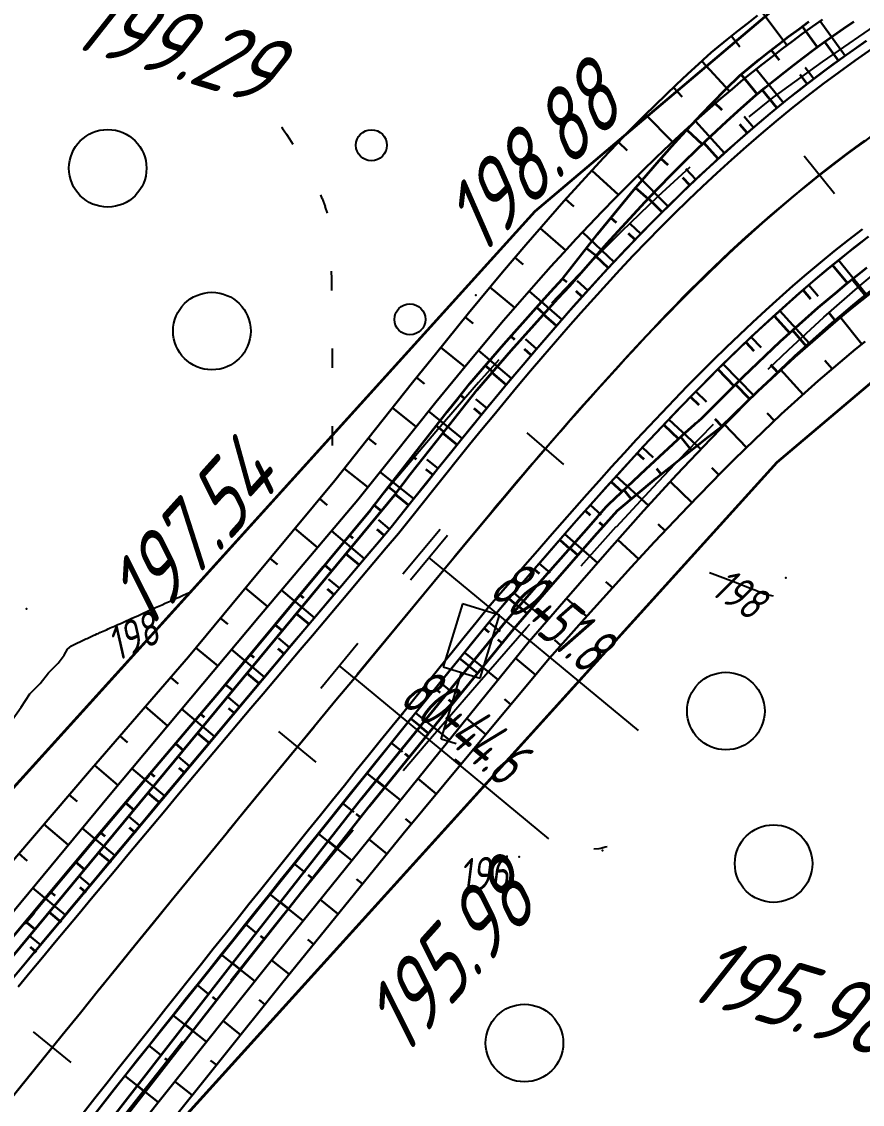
# Model space of a CAD drawing. Header units: millimetres. Extents: x -698 to 8131, y -704 to 4503.
# Drawn here: x 5889.9 to 5933.2, y 3467.4 to 3523.2 of the extents above; entities that cross this region are included whole.
import ezdxf

# ---------------------------------------------------------------- set-up
doc = ezdxf.new("R2010")
doc.units = ezdxf.units.MM
doc.linetypes.add('CONTI', pattern=[0])
doc.linetypes.add('DASHED', pattern=[0.75, 0.5, -0.25])
for name, color, linetype, lineweight in [('10', 1, 'Continuous', 35), ('КОПИЯ_ОСЬ_13_ОТКОСЫ', 7, 'Continuous', 30), ('КОПИЯ_ОСЬ_ГРАНИЦЫ_ПОЛОС', 7, 'Continuous', 30), ('ОСЬ_ВЕРХ_ПОКРЫТИЯ_ГРАНИЦЫ_ПОЛОС', 7, 'Continuous', 30), ('ОСЬ_ВЕРХ_ПОКРЫТИЯ_ОСЬ', 1, 'Continuous', 30), ('Ось_примыкания', 1, 'Continuous', 35)]:
    doc.layers.add(name, color=color, linetype=linetype, lineweight=lineweight)
for name, color, linetype in [('GOR_BDEFAULT', 212, 'CONTI'), ('PI_OTDEFAULT', 172, 'CONTI'), ('PI_TTDEFAULT', 5, 'CONTI'), ('SIT_LDEFAULT', 7, 'CONTI'), ('USLZNDEFAULT', 7, 'CONTI'), ('ZAPSKDEFAULT', 7, 'CONTI'), ('ОСЬ_ВЕРХ_ПОКРЫТИЯ_ОТКОСЫ', 7, 'Continuous'), ('ОСЬ_ВЕРХ_ПОКРЫТИЯ_ПИКЕТЫ', 1, 'Continuous'), ('ОСЬ_ВЕРХ_ПОКРЫТИЯ_РАЗБИВКА_КРИВ', 1, 'Continuous'), ('разметка', 7, 'Continuous')]:
    doc.layers.add(name, color=color, linetype=linetype)
doc.styles.add('eskd', font='isocpeui.ttf', dxfattribs={"width": 1.2})
doc.styles.add('SHRFT', font='isocpeui.ttf', dxfattribs={"width": 3.5})
doc.styles.get("Standard").update_dxf_attribs({"font": 'isocpeui.ttf'})

# ---------------------------------------------------------------- blocks, each defined once
blk = doc.blocks.new('BL_2002')
at = {"color": 0}
blk.add_circle((0, 0), 0.8, dxfattribs=at)
blk = doc.blocks.new('BL_12')
at = {"color": 0}
for p, q in [((1, 7), (-1, 7)), ((-1, 7), (-1, 3.6)), ((1, 3.6), (1, 7)), ((-1, 3.6), (0, 3.6)), ((0, 0), (0, 3.6)), ((0, 3.6), (1, 3.6)), ((0.8, 0), (0, 0))]:
    blk.add_line(p, q, dxfattribs=at)
blk = doc.blocks.new('BL_2004')
at = {"color": 0}
blk.add_circle((0, 0), 2, dxfattribs=at)

msp = doc.modelspace()

# ---------------------------------------------------------------- linework, layer by layer
at = {"layer": '10'}
for p, q in [((5944.183, 3536.974), (5916.353, 3513.414)), ((5928.863, 3500.484), (5953.493, 3521.324)), ((5916.353, 3513.414), (5882.403, 3475.894)), ((5896.313, 3464.524), (5928.863, 3500.484))]:
    msp.add_line(p, q, dxfattribs=at)
for points in [[(6238.293, 3301.534), (6214.783, 3329.634), (6217.613, 3334.674), (6201.893, 3353.614), (6122.393, 3443.184), (6075.943, 3479.714), (6071.443, 3471.734), (6046.843, 3491.884), (6036.623, 3498.524), (6027.313, 3504.584), (5993.813, 3539.054), (5979.813, 3548.044), (5955.803, 3550.194), (5957.43, 3542.112), (5944.183, 3536.974), (5916.353, 3513.414), (5882.403, 3475.894), (5847.463, 3428.424), (5792.553, 3358.754), (5758.633, 3317.974), (5746.863, 3308.254), (5727.483, 3300.384), (5710.163, 3297.724), (5663.993, 3297.174)], [(5668.943, 3282.924), (5691.213, 3283.214), (5715.383, 3283.534), (5731.483, 3282.514), (5756.173, 3292.654), (5771.353, 3305.204), (5806.503, 3347.444), (5861.743, 3417.534), (5896.313, 3464.524), (5928.863, 3500.484), (5953.493, 3521.324), (5961.075, 3524.004), (5961.973, 3519.544), (5973.723, 3518.514), (5991.113, 3509.764), (6033.343, 3476.014), (6101.723, 3421.424), (6179.233, 3334.084), (6258.813, 3239.134), (6289.813, 3206.734), (6289.813, 3206.734), (6295.553, 3197.384), (6325.453, 3130.564)]]:
    msp.add_lwpolyline(points, dxfattribs=at)
at = {"layer": 'GOR_BDEFAULT', "color": 212, "flags": 128}
for points, elevation in [([(5928.669, 3493.57), (5928.179, 3493.67), (5928.099, 3493.71), (5927.979, 3493.76), (5927.799, 3493.84), (5927.469, 3493.97), (5926.749, 3494.26), (5925.359, 3494.77)], 198), ([(5888.279, 3491.31), (5887.879, 3490.81), (5887.329, 3490.13), (5887.289, 3490.07), (5887.249, 3490.02), (5887.199, 3489.97), (5887.159, 3489.92), (5887.119, 3489.86), (5887.069, 3489.81), (5887.029, 3489.75), (5886.979, 3489.7), (5886.939, 3489.64), (5886.889, 3489.58), (5886.839, 3489.52), (5886.789, 3489.46), (5886.749, 3489.4), (5886.699, 3489.34), (5886.649, 3489.28), (5886.599, 3489.22), (5886.549, 3489.16), (5886.499, 3489.09), (5886.449, 3489.03), (5886.389, 3488.96), (5886.339, 3488.9), (5886.289, 3488.83), (5886.239, 3488.77), (5886.179, 3488.7), (5886.129, 3488.63), (5886.079, 3488.56), (5886.019, 3488.5), (5885.969, 3488.43), (5885.909, 3488.36), (5885.849, 3488.29), (5885.799, 3488.22), (5885.739, 3488.15), (5885.689, 3488.08), (5885.629, 3488.01), (5885.569, 3487.93), (5885.509, 3487.86), (5885.459, 3487.79), (5885.399, 3487.72), (5885.339, 3487.64), (5885.279, 3487.57), (5885.219, 3487.5), (5885.159, 3487.42), (5885.099, 3487.35), (5885.049, 3487.27), (5884.989, 3487.2), (5884.929, 3487.12), (5884.869, 3487.05), (5884.809, 3486.97), (5884.749, 3486.9), (5884.689, 3486.82), (5884.629, 3486.74), (5884.569, 3486.67), (5884.499, 3486.59), (5884.439, 3486.51), (5884.379, 3486.44), (5884.319, 3486.36), (5884.259, 3486.28), (5884.199, 3486.21), (5884.139, 3486.13), (5884.079, 3486.05), (5884.019, 3485.97), (5883.949, 3485.89), (5883.889, 3485.82), (5883.829, 3485.74), (5883.769, 3485.66), (5883.709, 3485.58), (5883.649, 3485.51), (5883.589, 3485.43), (5883.519, 3485.35), (5883.459, 3485.27), (5883.399, 3485.19), (5883.339, 3485.12), (5883.279, 3485.04), (5883.219, 3484.96), (5883.159, 3484.88), (5883.099, 3484.81), (5883.039, 3484.73), (5882.969, 3484.65), (5882.909, 3484.58), (5882.849, 3484.5), (5882.789, 3484.42), (5882.729, 3484.34), (5882.669, 3484.27), (5882.609, 3484.19), (5882.559, 3484.12), (5882.499, 3484.04), (5882.439, 3483.96), (5882.379, 3483.89), (5882.319, 3483.81), (5882.259, 3483.74), (5882.199, 3483.66), (5882.149, 3483.59), (5882.089, 3483.51), (5882.029, 3483.44), (5881.969, 3483.37), (5881.919, 3483.29), (5881.859, 3483.22), (5881.799, 3483.15), (5881.749, 3483.07), (5881.689, 3483), (5881.639, 3482.93), (5881.579, 3482.86), (5881.529, 3482.79), (5881.469, 3482.72), (5881.419, 3482.65), (5881.369, 3482.58), (5881.309, 3482.51), (5881.259, 3482.44), (5881.209, 3482.37), (5881.159, 3482.3), (5881.099, 3482.23), (5881.049, 3482.17), (5880.999, 3482.1), (5880.949, 3482.03), (5880.899, 3481.97), (5880.849, 3481.9), (5880.799, 3481.84), (5880.759, 3481.77), (5880.709, 3481.71), (5880.659, 3481.65), (5880.609, 3481.58), (5880.569, 3481.52), (5880.519, 3481.46), (5880.479, 3481.4), (5880.429, 3481.34), (5880.389, 3481.28), (5880.339, 3481.22), (5880.299, 3481.16), (5880.259, 3481.1), (5880.219, 3481.04), (5880.169, 3480.99), (5880.129, 3480.93), (5880.089, 3480.87), (5880.049, 3480.82), (5880.009, 3480.76), (5879.499, 3480.03), (5879.149, 3479.49), (5879.009, 3479.14), (5879.079, 3478.96), (5879.099, 3478.91), (5879.139, 3478.86), (5879.339, 3478.76), (5879.589, 3478.62), (5879.639, 3478.6), (5879.689, 3478.58), (5879.749, 3478.55), (5879.809, 3478.53), (5879.879, 3478.5), (5879.939, 3478.48), (5880.009, 3478.45), (5880.079, 3478.43), (5880.149, 3478.4), (5880.219, 3478.38), (5880.289, 3478.35), (5880.349, 3478.33), (5880.409, 3478.31), (5880.469, 3478.29), (5880.529, 3478.27), (5880.949, 3478.21), (5881.289, 3478.3), (5881.659, 3478.46), (5881.819, 3478.6), (5881.959, 3478.89), (5882.109, 3479.16), (5882.299, 3479.55), (5882.489, 3479.93), (5882.769, 3480.4), (5882.949, 3480.73), (5883.119, 3481.05), (5883.509, 3481.65), (5884.039, 3481.51), (5884.119, 3481.43), (5884.219, 3481.34), (5884.309, 3481.24), (5884.419, 3481.14), (5884.529, 3481.03), (5884.639, 3480.91), (5884.749, 3480.8), (5884.869, 3480.68), (5884.979, 3480.56), (5885.099, 3480.45), (5885.209, 3480.34), (5885.309, 3480.24), (5885.409, 3480.14), (5885.499, 3480.05), (5885.589, 3479.97), (5886.039, 3480.26), (5886.039, 3480.38), (5886.039, 3480.52), (5886.039, 3480.66), (5886.049, 3480.81), (5886.049, 3480.97), (5886.049, 3481.14), (5886.049, 3481.31), (5886.049, 3481.48), (5886.059, 3481.65), (5886.059, 3481.82), (5886.069, 3481.99), (5886.079, 3482.15), (5886.089, 3482.31), (5886.099, 3482.46), (5886.119, 3482.6), (5886.139, 3482.73), (5886.159, 3482.86), (5886.179, 3482.97), (5886.199, 3483.07), (5886.229, 3483.17), (5886.259, 3483.26), (5886.289, 3483.34), (5886.319, 3483.41), (5886.349, 3483.48), (5886.379, 3483.54), (5886.419, 3483.6), (5886.449, 3483.66), (5886.489, 3483.71), (5886.529, 3483.76), (5886.559, 3483.81), (5887.139, 3484.44), (5887.169, 3484.48), (5887.209, 3484.53), (5887.249, 3484.58), (5887.289, 3484.63), (5887.319, 3484.68), (5887.359, 3484.73), (5887.399, 3484.78), (5887.429, 3484.83), (5887.469, 3484.88), (5887.509, 3484.94), (5887.539, 3484.99), (5887.579, 3485.04), (5887.619, 3485.08), (5887.659, 3485.13), (5887.689, 3485.18), (5888.269, 3485.8), (5888.809, 3486.53), (5889.369, 3487.13), (5889.859, 3487.85), (5890.319, 3488.53), (5890.839, 3489.06), (5891.279, 3489.62), (5891.779, 3490.11), (5892.079, 3490.53), (5892.249, 3490.83), (5892.459, 3491.01), (5893.199, 3491.36), (5893.269, 3491.39), (5893.339, 3491.42), (5893.399, 3491.45), (5893.469, 3491.48), (5893.549, 3491.52), (5893.619, 3491.55), (5893.689, 3491.58), (5893.769, 3491.62), (5893.849, 3491.65), (5893.929, 3491.69), (5894.009, 3491.73), (5894.099, 3491.76), (5894.179, 3491.8), (5894.269, 3491.84), (5894.359, 3491.88), (5894.449, 3491.93), (5894.549, 3491.97), (5894.649, 3492.01), (5894.749, 3492.06), (5894.849, 3492.1), (5894.959, 3492.15), (5895.069, 3492.2), (5895.179, 3492.25), (5895.289, 3492.3), (5895.409, 3492.35), (5895.539, 3492.41), (5895.659, 3492.47), (5895.789, 3492.52), (5895.919, 3492.58), (5896.059, 3492.64), (5896.199, 3492.71), (5896.349, 3492.77), (5896.489, 3492.84), (5896.649, 3492.91), (5896.799, 3492.98), (5896.959, 3493.05), (5897.129, 3493.12), (5897.299, 3493.2), (5897.469, 3493.28), (5897.639, 3493.35), (5897.819, 3493.44), (5898.009, 3493.52), (5898.189, 3493.6), (5898.379, 3493.69), (5898.579, 3493.77)], 198), ([(5919.409, 3480.53), (5919.669, 3480.56), (5919.759, 3480.57), (5919.809, 3480.58), (5919.839, 3480.59), (5919.859, 3480.6)], 196), ([(5919.879, 3480.61), (5919.979, 3480.64), (5920.089, 3480.65)], 196)]:
    msp.add_lwpolyline(points, dxfattribs=dict(at, elevation=elevation))
at = {"layer": 'PI_TTDEFAULT', "color": 5}
for p in [(5903.319, 3517.73, 199.29), (5913.319, 3509.09, 198.882), (5929.309, 3494.52, 198.136), (5890.139, 3492.91, 198.29), (5915.549, 3480.12, 195.98), (5919.849, 3480.45, 195.982)]:
    msp.add_point(p, dxfattribs=at)
at = {"layer": 'SIT_LDEFAULT', "color": 7}
for p, q in [((5934.429, 3523.36), (5931.169, 3521.14)), ((5931.169, 3521.14), (5928.629, 3519.29)), ((5928.629, 3519.29), (5927.389, 3518.29)), ((5903.319, 3517.73), (5903.349, 3517.69)), ((5903.349, 3517.69), (5903.429, 3517.58)), ((5903.429, 3517.58), (5903.549, 3517.4)), ((5903.549, 3517.4), (5903.699, 3517.16)), ((5903.699, 3517.16), (5903.869, 3516.89)), ((5924.349, 3515.69), (5922.709, 3514.19)), ((5905.299, 3514.27), (5905.379, 3514.08)), ((5905.389, 3514.08), (5905.539, 3513.67)), ((5922.709, 3514.19), (5920.819, 3512.37)), ((5905.529, 3513.67), (5905.639, 3513.32)), ((5920.819, 3512.37), (5918.979, 3510.52)), ((5933.129, 3509.6), (5935.039, 3511.18)), ((5905.859, 3510.34), (5905.869, 3509.94)), ((5918.979, 3510.52), (5917.209, 3508.69)), ((5905.869, 3509.94), (5905.879, 3509.34)), ((5931.269, 3507.96), (5933.129, 3509.6)), ((5929.449, 3506.27), (5931.269, 3507.96)), ((5905.909, 3506.34), (5905.909, 3505.34)), ((5928.399, 3505.27), (5929.439, 3506.28)), ((5914.509, 3505.76), (5913.449, 3504.59)), ((5913.449, 3504.59), (5911.249, 3502.05)), ((5905.899, 3502.34), (5905.899, 3502.17)), ((5924.169, 3500.99), (5925.579, 3502.44)), ((5905.899, 3502.17), (5905.899, 3501.36)), ((5911.249, 3502.05), (5908.859, 3499.22)), ((5905.899, 3501.36), (5905.899, 3501.34)), ((5922.459, 3499.19), (5924.169, 3500.99)), ((5908.859, 3499.22), (5907.979, 3498.17)), ((5920.569, 3497.15), (5922.459, 3499.19)), ((5918.749, 3495.14), (5920.559, 3497.16)), ((5905.419, 3495.09), (5903.789, 3493.13)), ((5903.789, 3493.13), (5901.259, 3490.07)), ((5913.359, 3489), (5915.929, 3491.94)), ((5915.929, 3491.94), (5916.099, 3492.13)), ((5901.259, 3490.07), (5899.039, 3487.39)), ((5910.749, 3485.97), (5913.359, 3489)), ((5909.569, 3484.57), (5910.749, 3485.97)), ((5896.329, 3484.14), (5893.529, 3480.81)), ((5896.489, 3484.32), (5896.339, 3484.14)), ((5905.779, 3480.07), (5906.989, 3481.52)), ((5893.529, 3480.81), (5890.539, 3477.23)), ((5903.339, 3477.09), (5905.779, 3480.07)), ((5890.549, 3477.22), (5890.069, 3476.65)), ((5900.689, 3473.78), (5903.339, 3477.09)), ((5900.669, 3473.76), (5900.689, 3473.78)), ((5897.889, 3470.24), (5898.189, 3470.62)), ((5894.989, 3466.56), (5897.889, 3470.24))]:
    msp.add_line(p, q, dxfattribs=at)
at = {"layer": 'КОПИЯ_ОСЬ_13_ОТКОСЫ'}
for points in [[(5888.502, 3478.854), (5893.488, 3484.655), (5898.495, 3490.439), (5901.643, 3494.236), (5906.042, 3499.531), (5907.743, 3501.689), (5910.054, 3504.59), (5910.641, 3505.317), (5911.234, 3506.046), (5912.94, 3508.169), (5914.697, 3510.289), (5915.295, 3510.994), (5915.899, 3511.697), (5917.849, 3513.946), (5919.882, 3516.169), (5920.583, 3516.905), (5921.292, 3517.633), (5922.007, 3518.355), (5922.557, 3518.896), (5923.112, 3519.433), (5923.671, 3519.965), (5924.234, 3520.493), (5925, 3521.192), (5925.063, 3521.253), (5925.253, 3521.431), (5925.447, 3521.605), (5925.645, 3521.774), (5926.292, 3522.298), (5926.808, 3522.708), (5927.327, 3523.113), (5927.849, 3523.514)], [(5928.076, 3523.687), (5929.362, 3521.987)], [(5886.789, 3474.093), (5894.447, 3483.334), (5902.157, 3492.532), (5907.232, 3498.546), (5908.94, 3500.694), (5911.255, 3503.575), (5913.006, 3505.71), (5914.75, 3507.783), (5916.542, 3509.844), (5917.187, 3510.568), (5917.838, 3511.286), (5918.495, 3511.999), (5919.158, 3512.706), (5919.827, 3513.408), (5920.501, 3514.104), (5921.199, 3514.808), (5921.903, 3515.506), (5922.614, 3516.198), (5923.34, 3516.886), (5924.074, 3517.567), (5924.815, 3518.24), (5925.382, 3518.742), (5925.953, 3519.238), (5926.529, 3519.73), (5927.11, 3520.217), (5927.607, 3520.619), (5928.107, 3521.017), (5928.611, 3521.411), (5929.118, 3521.802), (5929.628, 3522.188), (5930.148, 3522.57), (5930.671, 3522.948), (5931.197, 3523.322)], [(5886.789, 3474.093), (5894.447, 3483.334), (5902.157, 3492.532), (5907.232, 3498.546), (5908.94, 3500.694), (5911.254, 3503.575), (5913.005, 3505.71), (5914.75, 3507.783), (5916.542, 3509.844), (5917.187, 3510.568), (5917.838, 3511.286), (5918.495, 3511.999), (5919.158, 3512.706), (5919.827, 3513.408), (5920.501, 3514.104), (5921.199, 3514.808), (5921.904, 3515.506), (5922.614, 3516.198), (5923.341, 3516.886), (5924.074, 3517.567), (5924.815, 3518.24), (5925.382, 3518.742), (5925.954, 3519.238), (5926.529, 3519.73), (5927.109, 3520.217), (5927.607, 3520.619), (5928.107, 3521.017), (5928.611, 3521.411), (5929.118, 3521.802), (5929.627, 3522.188), (5930.147, 3522.57), (5930.671, 3522.948), (5931.197, 3523.322)], [(5932.359, 3521.442), (5931.077, 3523.237)], [(5926.496, 3522.461), (5926.932, 3521.912)], [(5889.003, 3473.343), (5904.501, 3491.87), (5908.948, 3497.125), (5910.654, 3499.269), (5912.958, 3502.134), (5914.694, 3504.25), (5916.42, 3506.298), (5918.186, 3508.329), (5920.077, 3510.418), (5922.069, 3512.511), (5924.132, 3514.558), (5924.839, 3515.229), (5925.553, 3515.893), (5926.274, 3516.549), (5926.825, 3517.037), (5927.38, 3517.52), (5927.939, 3517.998), (5928.502, 3518.471), (5928.981, 3518.864), (5929.464, 3519.252), (5929.95, 3519.637), (5930.439, 3520.018), (5930.93, 3520.395), (5931.43, 3520.768), (5931.934, 3521.136), (5932.441, 3521.5), (5932.95, 3521.86), (5933.464, 3522.215)], [(5924.972, 3521.167), (5926.39, 3519.612)], [(5929.175, 3519.021), (5927.777, 3520.755)], [(5930.748, 3520.256), (5930.297, 3520.846)], [(5923.504, 3519.808), (5923.96, 3519.327)], [(5922.068, 3518.416), (5923.466, 3517.003)], [(5926.134, 3516.423), (5924.636, 3518.079)], [(5927.638, 3517.742), (5927.154, 3518.307)], [(5920.665, 3516.99), (5921.112, 3516.56)], [(5919.298, 3515.531), (5920.67, 3514.276)], [(5923.235, 3513.668), (5921.654, 3515.261)], [(5924.665, 3515.066), (5924.152, 3515.61)], [(5917.948, 3514.055), (5918.376, 3513.664)], [(5916.636, 3512.546), (5917.949, 3511.407)], [(5920.444, 3510.803), (5918.82, 3512.347)], [(5921.822, 3512.252), (5921.281, 3512.767)], [(5880.16, 3449.556), (5894.973, 3468.521), (5910.008, 3487.311), (5914.34, 3492.661), (5916.122, 3494.726), (5918.498, 3497.45), (5920.265, 3499.435), (5922, 3501.336), (5923.755, 3503.198), (5925.61, 3505.088), (5927.536, 3506.956), (5929.502, 3508.757), (5930.166, 3509.338), (5930.836, 3509.913), (5931.512, 3510.48), (5932.021, 3510.896), (5932.534, 3511.307), (5933.05, 3511.714), (5933.57, 3512.117)], [(5915.328, 3511.033), (5915.748, 3510.672)], [(5932.021, 3510.896), (5933.44, 3509.143)], [(5919.092, 3509.33), (5918.54, 3509.829)], [(5930.486, 3509.614), (5930.976, 3509.043)], [(5896.179, 3466.508), (5903.619, 3475.837), (5911.111, 3485.125), (5916.069, 3491.23), (5917.851, 3493.29), (5920.216, 3495.997), (5921.969, 3497.963), (5923.684, 3499.838), (5925.414, 3501.67), (5925.995, 3502.269), (5927.859, 3504.139), (5929.753, 3505.941), (5931.68, 3507.668), (5932.167, 3508.084), (5932.656, 3508.497), (5933.149, 3508.905), (5933.645, 3509.31)], [(5896.179, 3466.508), (5903.619, 3475.837), (5911.111, 3485.125), (5916.07, 3491.23), (5917.85, 3493.29), (5920.216, 3495.997), (5921.969, 3497.963), (5923.684, 3499.838), (5925.414, 3501.67), (5925.995, 3502.269), (5927.859, 3504.139), (5929.753, 3505.941), (5931.68, 3507.668), (5932.167, 3508.084), (5932.656, 3508.497), (5933.149, 3508.905), (5933.645, 3509.31)], [(5914.043, 3509.5), (5915.322, 3508.441)], [(5917.759, 3507.838), (5916.073, 3509.305)], [(5912.77, 3507.958), (5913.183, 3507.626)], [(5928.989, 3508.288), (5930.514, 3506.623)], [(5933.227, 3506.576), (5932.072, 3508.004)], [(5916.446, 3506.329), (5915.885, 3506.818)], [(5927.515, 3506.936), (5928.038, 3506.397)], [(5897.062, 3465.795), (5903.294, 3473.571), (5909.563, 3481.317), (5912.701, 3485.082), (5917.113, 3490.366), (5918.926, 3492.396), (5921.328, 3495.057), (5921.927, 3495.712), (5922.527, 3496.363), (5924.265, 3498.202), (5926.012, 3499.994), (5926.596, 3500.58), (5927.183, 3501.16), (5929.068, 3502.955), (5930.974, 3504.676), (5932.905, 3506.315), (5933.39, 3506.708)], [(5911.517, 3506.399), (5912.755, 3505.404)], [(5915.158, 3504.8), (5913.45, 3506.238)], [(5931.696, 3505.289), (5931.323, 3505.729)], [(5926.08, 3505.543), (5927.648, 3503.927)], [(5930.192, 3503.971), (5929.032, 3505.255)], [(5910.259, 3504.844), (5910.665, 3504.516)], [(5924.668, 3504.127), (5925.204, 3503.601)], [(5913.882, 3503.26), (5913.307, 3503.731)], [(5909.011, 3503.281), (5910.235, 3502.306)], [(5912.617, 3501.71), (5910.88, 3503.108)], [(5928.717, 3502.621), (5928.343, 3503.014)], [(5923.277, 3502.69), (5924.918, 3501.144)], [(5927.268, 3501.242), (5926.146, 3502.42)], [(5907.765, 3501.717), (5908.168, 3501.395)], [(5921.907, 3501.233), (5922.461, 3500.727)], [(5911.364, 3500.152), (5910.785, 3500.617)], [(5906.527, 3500.146), (5907.742, 3499.188)], [(5925.852, 3499.83), (5925.483, 3500.189)], [(5910.114, 3498.59), (5908.371, 3499.978)], [(5920.558, 3499.756), (5922.221, 3498.238)], [(5924.456, 3498.398), (5923.351, 3499.474)], [(5905.264, 3498.595), (5905.654, 3498.271)], [(5919.225, 3498.266), (5919.784, 3497.767)], [(5908.866, 3497.028), (5908.3, 3497.507)], [(5923.079, 3496.947), (5922.725, 3497.282)], [(5903.986, 3497.057), (5905.156, 3496.085)], [(5907.574, 3495.501), (5905.876, 3496.939)], [(5917.901, 3496.766), (5919.596, 3495.288)], [(5921.717, 3495.482), (5920.638, 3496.47)], [(5902.708, 3495.519), (5903.09, 3495.201)], [(5916.587, 3495.259), (5917.151, 3494.767)], [(5901.43, 3493.98), (5902.577, 3493.03)], [(5906.282, 3493.975), (5905.717, 3494.452)], [(5920.374, 3494), (5920.028, 3494.313)], [(5904.99, 3492.448), (5903.296, 3493.882)], [(5915.277, 3493.747), (5916.977, 3492.28)], [(5919.034, 3492.516), (5917.994, 3493.454)], [(5900.154, 3492.44), (5900.528, 3492.13)], [(5913.984, 3492.222), (5914.565, 3491.752)], [(5903.697, 3490.92), (5903.134, 3491.397)], [(5917.701, 3491.024), (5917.368, 3491.322)], [(5898.877, 3490.901), (5900, 3489.97)], [(5902.407, 3489.392), (5900.715, 3490.82)], [(5912.726, 3490.667), (5914.467, 3489.257)], [(5916.397, 3489.508), (5915.369, 3490.367)], [(5897.577, 3489.381), (5897.957, 3489.051)], [(5911.467, 3489.113), (5912.046, 3488.644)], [(5901.118, 3487.863), (5900.555, 3488.337)], [(5896.267, 3487.87), (5897.41, 3486.881)], [(5915.115, 3487.973), (5914.787, 3488.248)], [(5899.83, 3486.333), (5898.14, 3487.753)], [(5910.209, 3487.559), (5911.945, 3486.152)], [(5913.833, 3486.438), (5912.847, 3487.262)], [(5894.958, 3486.358), (5895.356, 3486.013)], [(5908.95, 3486.003), (5909.527, 3485.536)], [(5898.544, 3484.801), (5897.982, 3485.273)], [(5912.552, 3484.903), (5912.236, 3485.166)], [(5893.651, 3484.844), (5894.846, 3483.813)], [(5897.259, 3483.268), (5895.571, 3484.682)], [(5907.693, 3484.447), (5909.428, 3483.047)], [(5911.271, 3483.367), (5910.325, 3484.155)], [(5892.345, 3483.329), (5892.761, 3482.971)], [(5906.438, 3482.89), (5907.015, 3482.425)], [(5895.976, 3481.734), (5895.415, 3482.204)], [(5891.041, 3481.813), (5892.289, 3480.74)], [(5909.991, 3481.83), (5909.686, 3482.084)], [(5894.694, 3480.199), (5893.008, 3481.605)], [(5905.184, 3481.332), (5906.917, 3479.939)], [(5908.723, 3480.283), (5907.8, 3481.033)], [(5889.738, 3480.295), (5890.171, 3479.924)], [(5903.932, 3479.772), (5904.508, 3479.31)], [(5893.415, 3478.662), (5892.853, 3479.129)], [(5907.463, 3478.73), (5907.158, 3478.977)], [(5892.136, 3477.124), (5890.45, 3478.524)], [(5902.681, 3478.211), (5904.412, 3476.826)], [(5906.204, 3477.176), (5905.289, 3477.917)], [(5901.432, 3476.649), (5902.008, 3476.189)], [(5890.859, 3475.585), (5890.298, 3476.05)], [(5904.946, 3475.621), (5904.644, 3475.865)], [(5900.185, 3475.086), (5901.913, 3473.708)], [(5903.691, 3474.064), (5902.784, 3474.795)], [(5898.939, 3473.522), (5899.514, 3473.064)], [(5902.436, 3472.506), (5902.137, 3472.747)], [(5897.694, 3471.956), (5899.42, 3470.586)], [(5901.184, 3470.947), (5900.284, 3471.669)], [(5896.452, 3470.389), (5897.026, 3469.934)], [(5899.932, 3469.387), (5899.635, 3469.625)], [(5895.21, 3468.821), (5896.933, 3467.459)], [(5898.683, 3467.826), (5897.791, 3468.539)]]:
    msp.add_lwpolyline(points, dxfattribs=at)
at = {"layer": 'КОПИЯ_ОСЬ_ГРАНИЦЫ_ПОЛОС'}
for points in [[(5933.736, 3521.796), (5932.886, 3521.206), (5932.048, 3520.604), (5931.221, 3519.989), (5930.406, 3519.362), (5929.602, 3518.725), (5928.809, 3518.077), (5928.027, 3517.419), (5927.256, 3516.751), (5926.494, 3516.075), (5925.744, 3515.39), (5925.003, 3514.698), (5924.271, 3513.998), (5923.549, 3513.292), (5922.836, 3512.578), (5922.132, 3511.859), (5921.436, 3511.135), (5920.748, 3510.405), (5920.068, 3509.67), (5919.395, 3508.931), (5918.73, 3508.189), (5918.071, 3507.442), (5917.418, 3506.693), (5916.771, 3505.94), (5916.13, 3505.185), (5915.494, 3504.428), (5914.862, 3503.669), (5914.236, 3502.908), (5913.613, 3502.147), (5912.994, 3501.384), (5912.378, 3500.621), (5911.765, 3499.857), (5911.154, 3499.094), (5910.545, 3498.331), (5909.939, 3497.568), (5909.333, 3496.806), (5908.698, 3496.055), (5908.062, 3495.304), (5907.426, 3494.553), (5906.791, 3493.802), (5906.155, 3493.051), (5905.519, 3492.3), (5904.883, 3491.548), (5904.247, 3490.797), (5903.611, 3490.044), (5902.975, 3489.291), (5902.34, 3488.538), (5901.705, 3487.784), (5901.07, 3487.03), (5900.435, 3486.276), (5899.801, 3485.522), (5899.168, 3484.767), (5898.534, 3484.012), (5897.901, 3483.257), (5897.269, 3482.501), (5896.636, 3481.745), (5896.005, 3480.989), (5895.373, 3480.232), (5894.742, 3479.475), (5894.111, 3478.718), (5893.481, 3477.96), (5892.851, 3477.203), (5892.221, 3476.444), (5891.591, 3475.686), (5890.962, 3474.927), (5890.334, 3474.168), (5889.705, 3473.409)], [(5804.039, 3364.656), (5844.966, 3419.512), (5853.583, 3430.954), (5862.279, 3442.336), (5869.594, 3449.342), (5872.542, 3453.125), (5873.724, 3454.636), (5889.003, 3473.343), (5904.501, 3491.87), (5908.948, 3497.125), (5909.85, 3498.258)], [(5791.715, 3331.412), (5791.821, 3331.558), (5853.615, 3412.991), (5862.278, 3424.302), (5871.02, 3435.553), (5876.005, 3444.317), (5878.972, 3448.06), (5880.16, 3449.556), (5894.973, 3468.521), (5909.963, 3487.255)]]:
    msp.add_lwpolyline(points, dxfattribs=at)
at = {"layer": 'ОСЬ_ВЕРХ_ПОКРЫТИЯ_ГРАНИЦЫ_ПОЛОС'}
for points in [[(5889.32, 3473.727), (5889.949, 3474.487), (5890.577, 3475.246), (5891.206, 3476.005), (5891.836, 3476.764), (5892.466, 3477.522), (5893.096, 3478.28), (5893.727, 3479.038), (5894.358, 3479.795), (5894.989, 3480.552), (5895.621, 3481.309), (5896.253, 3482.066), (5896.885, 3482.822), (5897.518, 3483.578), (5898.151, 3484.333), (5898.785, 3485.088), (5899.418, 3485.843), (5900.053, 3486.598), (5900.687, 3487.352), (5901.322, 3488.106), (5901.957, 3488.86), (5902.593, 3489.613), (5903.229, 3490.367), (5903.865, 3491.119), (5904.502, 3491.871), (5905.137, 3492.623), (5905.773, 3493.374), (5906.409, 3494.125), (5907.045, 3494.876), (5907.68, 3495.627), (5908.316, 3496.378), (5908.947, 3497.123), (5909.547, 3497.879), (5910.154, 3498.642), (5910.763, 3499.406), (5911.374, 3500.17), (5911.988, 3500.934), (5912.605, 3501.699), (5913.225, 3502.463), (5913.849, 3503.226), (5914.477, 3503.988), (5915.11, 3504.749), (5915.748, 3505.508), (5916.391, 3506.265), (5917.04, 3507.02), (5917.695, 3507.772), (5918.356, 3508.521), (5919.024, 3509.267), (5919.7, 3510.008), (5920.383, 3510.746), (5921.074, 3511.479), (5921.773, 3512.207), (5922.481, 3512.93), (5923.198, 3513.647), (5923.924, 3514.358), (5924.659, 3515.061), (5925.404, 3515.758), (5926.16, 3516.447), (5926.926, 3517.127), (5927.702, 3517.799), (5928.49, 3518.462), (5929.288, 3519.114), (5930.098, 3519.756), (5930.92, 3520.388), (5931.753, 3521.007), (5932.598, 3521.615), (5933.455, 3522.209)], [(5910.218, 3497.919), (5910.545, 3498.331), (5911.154, 3499.094), (5911.765, 3499.857), (5912.378, 3500.621), (5912.994, 3501.384), (5913.613, 3502.147), (5914.236, 3502.908), (5914.862, 3503.669), (5915.494, 3504.428), (5916.13, 3505.185), (5916.771, 3505.94), (5917.418, 3506.693), (5918.071, 3507.442), (5918.73, 3508.189), (5919.395, 3508.931), (5920.068, 3509.67), (5920.748, 3510.405), (5921.436, 3511.135), (5922.132, 3511.859), (5922.836, 3512.578), (5923.549, 3513.292), (5924.271, 3513.998), (5925.003, 3514.698), (5925.744, 3515.39), (5926.494, 3516.075), (5927.256, 3516.751), (5928.027, 3517.419), (5928.809, 3518.077), (5929.602, 3518.725), (5930.406, 3519.362), (5931.221, 3519.989), (5932.048, 3520.604), (5932.886, 3521.206), (5933.736, 3521.796)], [(5933.254, 3512.505), (5932.525, 3511.939), (5931.802, 3511.363), (5931.085, 3510.776), (5930.374, 3510.178), (5929.669, 3509.57), (5928.97, 3508.953), (5928.277, 3508.327), (5927.589, 3507.691), (5926.906, 3507.048), (5926.228, 3506.396), (5925.555, 3505.737), (5924.887, 3505.071), (5924.222, 3504.398), (5923.562, 3503.718), (5922.906, 3503.032), (5922.254, 3502.341), (5921.604, 3501.644), (5920.958, 3500.942), (5920.314, 3500.235), (5919.673, 3499.524), (5919.034, 3498.809), (5918.396, 3498.09), (5917.76, 3497.367), (5917.125, 3496.642), (5916.491, 3495.914), (5915.857, 3495.183), (5915.224, 3494.45), (5914.59, 3493.716), (5913.955, 3492.98), (5913.336, 3492.215), (5912.717, 3491.451), (5912.098, 3490.686), (5911.478, 3489.921), (5910.859, 3489.156), (5910.24, 3488.392), (5909.621, 3487.627), (5909.002, 3486.863), (5908.385, 3486.099), (5907.767, 3485.334), (5907.15, 3484.57), (5906.533, 3483.805), (5905.917, 3483.04), (5905.301, 3482.275), (5904.686, 3481.509), (5904.07, 3480.743), (5903.456, 3479.977), (5902.841, 3479.21), (5902.227, 3478.443), (5901.613, 3477.676), (5901, 3476.908), (5900.387, 3476.141), (5899.774, 3475.373), (5899.162, 3474.604), (5898.55, 3473.836), (5897.939, 3473.067), (5897.328, 3472.298), (5896.717, 3471.528), (5896.107, 3470.758), (5895.497, 3469.988), (5894.887, 3469.218), (5894.278, 3468.447), (5893.669, 3467.676), (5893.06, 3466.905)], [(5893.453, 3466.596), (5894.061, 3467.367), (5894.67, 3468.137), (5895.279, 3468.908), (5895.889, 3469.678), (5896.499, 3470.448), (5897.109, 3471.217), (5897.719, 3471.987), (5898.33, 3472.756), (5898.942, 3473.524), (5899.553, 3474.293), (5900.165, 3475.061), (5900.778, 3475.829), (5901.391, 3476.596), (5902.004, 3477.364), (5902.617, 3478.131), (5903.231, 3478.897), (5903.846, 3479.664), (5904.46, 3480.43), (5905.075, 3481.196), (5905.691, 3481.961), (5906.307, 3482.727), (5906.923, 3483.491), (5907.539, 3484.256), (5908.156, 3485.02), (5908.774, 3485.785), (5909.391, 3486.548), (5910.009, 3487.312), (5910.629, 3488.077), (5911.248, 3488.842), (5911.867, 3489.606), (5912.486, 3490.371), (5913.105, 3491.136), (5913.724, 3491.901), (5914.339, 3492.659), (5914.968, 3493.39), (5915.602, 3494.124), (5916.235, 3494.856), (5916.868, 3495.586), (5917.502, 3496.313), (5918.136, 3497.038), (5918.771, 3497.759), (5919.407, 3498.476), (5920.045, 3499.19), (5920.685, 3499.899), (5921.327, 3500.604), (5921.971, 3501.304), (5922.618, 3501.999), (5923.269, 3502.688), (5923.922, 3503.371), (5924.58, 3504.048), (5925.241, 3504.718), (5925.906, 3505.382), (5926.576, 3506.038), (5927.25, 3506.686), (5927.93, 3507.326), (5928.614, 3507.957), (5929.303, 3508.58), (5929.998, 3509.193), (5930.698, 3509.797), (5931.404, 3510.391), (5932.116, 3510.974), (5932.834, 3511.546), (5933.558, 3512.107)], [(5909.963, 3487.255), (5910.008, 3487.311), (5914.34, 3492.661), (5916.122, 3494.726), (5918.498, 3497.45), (5920.265, 3499.435), (5922, 3501.336), (5923.755, 3503.198), (5925.61, 3505.088), (5927.536, 3506.956), (5929.502, 3508.757), (5930.166, 3509.338), (5930.836, 3509.913), (5931.512, 3510.48), (5932.021, 3510.896), (5932.534, 3511.307), (5933.05, 3511.714), (5933.57, 3512.117)], [(5889.705, 3473.409), (5890.334, 3474.168), (5890.962, 3474.927), (5891.591, 3475.686), (5892.221, 3476.444), (5892.851, 3477.203), (5893.481, 3477.96), (5894.111, 3478.718), (5894.742, 3479.475), (5895.373, 3480.232), (5896.005, 3480.989), (5896.636, 3481.745), (5897.269, 3482.501), (5897.901, 3483.257), (5898.534, 3484.012), (5899.168, 3484.767), (5899.801, 3485.522), (5900.435, 3486.276), (5901.07, 3487.03), (5901.705, 3487.784), (5902.34, 3488.538), (5902.975, 3489.291), (5903.611, 3490.044), (5904.247, 3490.797), (5904.883, 3491.548), (5905.519, 3492.3), (5906.155, 3493.051), (5906.791, 3493.802), (5907.426, 3494.553), (5908.062, 3495.304), (5908.698, 3496.055), (5909.333, 3496.806), (5909.939, 3497.568), (5910.218, 3497.919)], [(5893.06, 3466.905), (5893.669, 3467.676), (5894.278, 3468.447), (5894.887, 3469.218), (5895.497, 3469.988), (5896.107, 3470.758), (5896.717, 3471.528), (5897.328, 3472.298), (5897.939, 3473.067), (5898.55, 3473.836), (5899.162, 3474.604), (5899.774, 3475.373), (5900.387, 3476.141), (5901, 3476.908), (5901.613, 3477.676), (5902.227, 3478.443), (5902.841, 3479.21), (5903.456, 3479.977), (5904.07, 3480.743), (5904.686, 3481.509), (5905.301, 3482.275), (5905.917, 3483.04), (5906.533, 3483.805), (5907.15, 3484.57), (5907.767, 3485.334), (5908.385, 3486.099), (5909.002, 3486.863), (5909.58, 3487.576)]]:
    msp.add_lwpolyline(points, dxfattribs=at)
at = {"layer": 'ОСЬ_ВЕРХ_ПОКРЫТИЯ_ОСЬ'}
msp.add_lwpolyline([(5848.083, 3414.648, -0.011607), (5907.049, 3489.343), (5907.049, 3489.343), (5911.667, 3494.921), (5911.667, 3494.921), (5913.528, 3497.166), (5914.774, 3498.659), (5915.4, 3499.403), (5916.028, 3500.146), (5916.658, 3500.886), (5917.291, 3501.624), (5917.927, 3502.359), (5918.567, 3503.09), (5919.211, 3503.819), (5919.86, 3504.543), (5920.513, 3505.264), (5921.17, 3505.98), (5921.833, 3506.691), (5922.502, 3507.396), (5923.176, 3508.097), (5923.857, 3508.791), (5924.544, 3509.479), (5925.238, 3510.16), (5925.939, 3510.834), (5926.647, 3511.5), (5927.362, 3512.158), (5928.086, 3512.808), (5928.817, 3513.449), (5929.556, 3514.08), (5930.303, 3514.702), (5931.06, 3515.313), (5931.824, 3515.913), (5932.598, 3516.502), (5933.38, 3517.08)], format="xyb", dxfattribs=at)
at = {"layer": 'ОСЬ_ВЕРХ_ПОКРЫТИЯ_ОТКОСЫ'}
msp.add_lwpolyline([(5909.85, 3498.258), (5910.654, 3499.269), (5912.958, 3502.134), (5914.694, 3504.25), (5916.42, 3506.298), (5918.186, 3508.329), (5920.077, 3510.418), (5922.069, 3512.511), (5924.132, 3514.558), (5924.839, 3515.229), (5925.553, 3515.893), (5926.274, 3516.549), (5926.825, 3517.037), (5927.38, 3517.52), (5927.939, 3517.998), (5928.502, 3518.471), (5928.981, 3518.864), (5929.464, 3519.252), (5929.95, 3519.637), (5930.439, 3520.018), (5930.93, 3520.395), (5931.43, 3520.768), (5931.934, 3521.136), (5932.441, 3521.5), (5932.95, 3521.86), (5933.464, 3522.215)], dxfattribs=at)
at = {"layer": 'ОСЬ_ВЕРХ_ПОКРЫТИЯ_ПИКЕТЫ'}
for p, q in [((5931.815, 3514.317), (5930.256, 3516.271)), ((5917.858, 3500.366), (5915.96, 3501.993)), ((5905.088, 3485.005), (5903.159, 3486.595)), ((5892.452, 3469.518), (5890.508, 3471.089))]:
    msp.add_line(p, q, dxfattribs=at)
at = {"layer": 'ОСЬ_ВЕРХ_ПОКРЫТИЯ_РАЗБИВКА_КРИВ'}
for p, q in [((5909.555, 3494.722), (5911.468, 3497.033)), ((5909.94, 3494.403), (5911.853, 3496.714)), ((5911.667, 3494.921), (5910.897, 3495.558)), ((5911.667, 3494.921), (5921.681, 3486.631)), ((5905.323, 3488.825), (5907.236, 3491.136)), ((5907.049, 3489.343), (5906.279, 3489.98)), ((5907.049, 3489.343), (5917.063, 3481.053))]:
    msp.add_line(p, q, dxfattribs=at)
at = {"layer": 'Ось_примыкания', "color": 0}
for p, q in [((5930.139, 3522.951), (5930.925, 3521.884)), ((5932.014, 3521.194), (5931.314, 3522.168)), ((5928.55, 3521.736), (5928.957, 3521.219)), ((5926.995, 3520.478), (5927.827, 3519.47)), ((5930.411, 3519.997), (5930.043, 3520.47)), ((5928.846, 3518.753), (5928.086, 3519.681)), ((5925.575, 3519.07), (5926.003, 3518.648)), ((5924.197, 3517.621), (5924.994, 3516.879)), ((5927.316, 3517.464), (5926.935, 3517.902)), ((5925.821, 3516.136), (5925.074, 3516.956)), ((5922.853, 3516.14), (5923.217, 3515.815)), ((5924.358, 3514.773), (5923.994, 3515.156)), ((5921.542, 3514.63), (5922.198, 3514.068)), ((5922.933, 3513.369), (5922.218, 3514.089)), ((5920.271, 3513.085), (5920.561, 3512.848)), ((5921.53, 3511.944), (5921.185, 3512.272)), ((5919.022, 3511.524), (5919.522, 3511.135)), ((5920.151, 3510.495), (5919.502, 3511.113)), ((5931.719, 3510.649), (5932.477, 3509.72)), ((5917.795, 3509.944), (5918, 3509.785)), ((5933.441, 3509.022), (5932.727, 3509.923)), ((5918.807, 3509.015), (5918.49, 3509.302)), ((5930.19, 3509.359), (5930.58, 3508.905)), ((5916.446, 3508.468), (5916.83, 3508.126)), ((5917.48, 3507.518), (5916.809, 3508.102)), ((5928.702, 3508.024), (5929.51, 3507.141)), ((5931.89, 3507.76), (5931.531, 3508.191)), ((5915.117, 3506.974), (5915.307, 3506.804)), ((5930.378, 3506.45), (5929.66, 3507.275)), ((5916.173, 3506.005), (5915.82, 3506.302)), ((5927.235, 3506.664), (5927.654, 3506.232)), ((5913.803, 3505.466), (5914.187, 3505.134)), ((5914.884, 3504.475), (5914.151, 3505.092)), ((5925.8, 3505.272), (5926.637, 3504.409)), ((5928.894, 3505.11), (5928.532, 3505.501)), ((5927.437, 3503.74), (5926.712, 3504.484)), ((5912.517, 3503.934), (5912.714, 3503.776)), ((5924.394, 3503.849), (5924.82, 3503.431)), ((5913.612, 3502.931), (5913.235, 3503.241)), ((5911.277, 3502.366), (5911.674, 3502.054)), ((5923.009, 3502.406), (5923.771, 3501.688)), ((5926.005, 3502.344), (5925.652, 3502.705)), ((5912.351, 3501.379), (5911.611, 3501.974)), ((5924.433, 3501.108), (5923.884, 3501.791)), ((5910.042, 3500.792), (5910.24, 3500.637)), ((5921.644, 3500.945), (5921.976, 3500.642)), ((5911.098, 3499.821), (5910.737, 3500.111)), ((5922.874, 3499.855), (5922.642, 3500.144)), ((5908.813, 3499.215), (5909.21, 3498.906)), ((5920.295, 3499.468), (5920.851, 3498.961)), ((5921.333, 3498.581), (5920.944, 3499.049)), ((5909.184, 3498.872), (5875.134, 3457.728)), ((5909.85, 3498.258), (5909.143, 3498.82)), ((5909.849, 3498.258), (5909.154, 3498.836)), ((5908.069, 3498.257), (5908.438, 3497.971)), ((5918.965, 3497.974), (5919.218, 3497.75)), ((5919.906, 3497.187), (5919.7, 3497.37)), ((5906.799, 3496.712), (5906.976, 3496.565)), ((5908.57, 3496.721), (5908.225, 3497.008)), ((5917.645, 3496.472), (5918.152, 3496.03)), ((5907.291, 3495.183), (5906.604, 3495.755)), ((5918.584, 3495.686), (5918.169, 3496.05)), ((5905.521, 3495.174), (5905.878, 3494.878)), ((5916.331, 3494.965), (5916.582, 3494.746)), ((5906.012, 3493.646), (5905.671, 3493.93)), ((5917.266, 3494.182), (5917.058, 3494.364)), ((5904.242, 3493.636), (5904.423, 3493.486)), ((5915.023, 3493.452), (5915.522, 3493.02)), ((5915.955, 3492.672), (5915.536, 3493.036)), ((5904.733, 3492.108), (5904.054, 3492.673)), ((5902.965, 3492.098), (5903.328, 3491.796)), ((5913.739, 3491.918), (5913.993, 3491.713)), ((5914.667, 3491.142), (5914.452, 3491.317)), ((5901.688, 3490.558), (5901.87, 3490.407)), ((5903.454, 3490.57), (5903.116, 3490.851)), ((5912.48, 3490.364), (5912.983, 3489.957)), ((5902.175, 3489.033), (5901.503, 3489.592)), ((5913.404, 3489.591), (5912.972, 3489.943)), ((5900.411, 3489.019), (5900.778, 3488.715)), ((5911.222, 3488.81), (5911.471, 3488.608)), ((5900.896, 3487.495), (5900.562, 3487.773)), ((5912.141, 3488.04), (5911.925, 3488.217)), ((5899.119, 3487.492), (5899.309, 3487.331)), ((5909.963, 3487.255), (5910.458, 3486.859)), ((5910.879, 3486.489), (5910.444, 3486.842)), ((5899.617, 3485.958), (5898.953, 3486.51)), ((5897.826, 3485.966), (5898.224, 3485.629)), ((5909.882, 3485.263), (5909.665, 3485.44)), ((5896.533, 3484.44), (5896.741, 3484.264)), ((5898.338, 3484.42), (5898.008, 3484.695)), ((5908.621, 3483.711), (5908.185, 3484.065)), ((5897.059, 3482.882), (5896.403, 3483.428)), ((5895.24, 3482.914), (5895.674, 3482.547)), ((5907.368, 3482.152), (5907.148, 3482.325)), ((5893.947, 3481.389), (5894.173, 3481.197)), ((5895.78, 3481.345), (5895.454, 3481.616)), ((5906.13, 3480.581), (5905.694, 3480.925)), ((5894.501, 3479.807), (5893.853, 3480.347)), ((5892.661, 3479.857), (5893.125, 3479.468)), ((5904.892, 3479.011), (5904.676, 3479.181)), ((5891.376, 3478.325), (5891.613, 3478.126)), ((5893.222, 3478.27), (5892.9, 3478.538)), ((5903.654, 3477.44), (5903.226, 3477.777)), ((5891.943, 3476.732), (5891.302, 3477.265)), ((5890.09, 3476.793), (5890.575, 3476.386)), ((5902.416, 3475.869), (5902.204, 3476.037)), ((5890.664, 3475.194), (5890.346, 3475.459)), ((5901.18, 3474.296), (5900.759, 3474.626)), ((5899.95, 3472.72), (5899.741, 3472.883)), ((5898.719, 3471.143), (5898.306, 3471.466)), ((5897.489, 3469.566), (5897.284, 3469.726)), ((5896.258, 3467.99), (5895.852, 3468.307))]:
    msp.add_line(p, q, dxfattribs=at)
for points in [[(5908.813, 3499.215), (5909.56, 3500.178), (5911.838, 3503.081), (5912.415, 3503.807), (5912.997, 3504.534), (5914.757, 3506.57), (5916.559, 3508.595), (5917.17, 3509.265), (5917.787, 3509.934), (5919.583, 3512.247), (5921.46, 3514.534), (5922.109, 3515.291), (5922.765, 3516.041), (5923.428, 3516.785), (5923.938, 3517.343), (5924.454, 3517.897), (5924.974, 3518.446), (5925.497, 3518.991), (5926.212, 3519.715), (5926.938, 3520.431), (5927.434, 3520.84), (5927.933, 3521.245), (5928.435, 3521.645), (5928.94, 3522.042), (5929.448, 3522.435), (5929.967, 3522.824), (5930.489, 3523.209)], [(5909.184, 3498.872), (5909.948, 3499.856), (5912.224, 3502.755), (5912.801, 3503.48), (5913.381, 3504.204), (5915.14, 3506.233), (5916.939, 3508.249), (5917.549, 3508.916), (5918.165, 3509.581), (5920.074, 3511.767), (5922.054, 3513.918), (5922.735, 3514.627), (5923.422, 3515.33), (5924.116, 3516.026), (5924.647, 3516.545), (5925.183, 3517.06), (5925.723, 3517.571), (5926.267, 3518.078), (5927.004, 3518.748), (5927.753, 3519.409), (5928.242, 3519.809), (5928.733, 3520.204), (5929.227, 3520.595), (5929.724, 3520.983), (5930.225, 3521.366), (5930.735, 3521.746), (5931.248, 3522.121), (5931.764, 3522.491), (5932.284, 3522.857), (5932.807, 3523.219)], [(5910.449, 3486.848), (5910.497, 3486.907), (5914.847, 3492.242), (5916.634, 3494.3), (5919.015, 3497.013), (5919.611, 3497.683), (5919.669, 3497.758), (5919.788, 3497.904), (5919.913, 3498.046), (5920.041, 3498.184), (5920.175, 3498.318), (5922.078, 3500.127), (5923.96, 3501.861), (5924.59, 3502.429), (5924.669, 3502.49), (5924.823, 3502.617), (5924.972, 3502.748), (5925.117, 3502.884), (5927.105, 3504.878), (5929.019, 3506.701), (5930.972, 3508.451), (5931.465, 3508.873), (5931.962, 3509.292), (5932.462, 3509.707), (5932.965, 3510.118), (5933.477, 3510.524)], [(5910.879, 3486.489), (5910.928, 3486.55), (5915.275, 3491.888), (5917.06, 3493.947), (5919.435, 3496.657), (5920.03, 3497.327), (5920.625, 3497.993), (5922.619, 3499.65), (5924.621, 3501.259), (5925.291, 3501.783), (5925.961, 3502.3), (5927.852, 3504.146), (5929.771, 3505.922), (5931.723, 3507.621), (5932.214, 3508.03), (5932.709, 3508.436), (5933.207, 3508.837), (5933.709, 3509.234)], [(5834.717, 3420.436), (5838.808, 3422.608), (5848.129, 3427.904), (5854.334, 3435.795), (5860.579, 3443.656), (5868.627, 3450.101), (5871.486, 3453.957), (5872.632, 3455.498), (5874.657, 3458.114), (5881.013, 3465.87), (5887.406, 3473.595), (5893.851, 3481.275), (5900.333, 3488.924), (5903.478, 3492.717), (5907.878, 3498.011), (5908.813, 3499.215)], [(5853.137, 3403.349), (5853.137, 3403.349), (5857.142, 3412.708), (5859.307, 3417.018), (5860.176, 3418.742), (5866.205, 3426.676), (5872.273, 3434.58), (5876.661, 3443.803), (5879.653, 3447.524), (5880.852, 3449.01), (5882.933, 3451.561), (5889.008, 3459.477), (5895.12, 3467.364), (5901.241, 3475.247), (5907.4, 3483.1), (5910.449, 3486.848)], [(5853.926, 3389.457), (5853.137, 3403.349), (5857.504, 3412.434), (5859.609, 3416.789), (5860.454, 3418.53), (5866.418, 3426.512), (5872.422, 3434.465), (5876.943, 3443.582), (5879.955, 3447.286), (5881.162, 3448.765), (5883.265, 3451.299), (5889.372, 3459.185), (5895.518, 3467.042), (5901.657, 3474.907), (5907.834, 3482.743), (5910.879, 3486.489)]]:
    msp.add_lwpolyline(points, dxfattribs=at)
at = {"layer": 'разметка', "lineweight": 30, "ltscale": 7}
msp.add_lwpolyline([(5911.667, 3494.921, -0.018062), (5922.83, 3507.756, -0.06068), (5936.602, 3519.255, -0.230141), (5984.377, 3524.486, -0.070919), (6004.765, 3513.116, -0.004441), (6028.678, 3494.674), (6028.678, 3494.674)], format="xyb", dxfattribs=at)
at = {"layer": 'разметка', "linetype": 'DASHED', "lineweight": 30, "ltscale": 14}
msp.add_lwpolyline([(5880.129, 3456.123, -0.005845), (5911.667, 3494.921, -0.048283), (5911.667, 3494.921)], format="xyb", dxfattribs=at)

# ---------------------------------------------------------------- block references
at = {"layer": 'USLZNDEFAULT', "color": 7, "rotation": 342.9999999999999}
msp.add_blockref('BL_12', (5911.529, 3486.19), dxfattribs=at)
at = {"layer": 'ZAPSKDEFAULT', "color": 7, "rotation": 342.9999999999999}
for name, p in [('BL_2004', (5894.33, 3515.64)), ('BL_2002', (5907.929, 3516.83)), ('BL_2004', (5899.702, 3507.243)), ('BL_2002', (5909.914, 3507.848)), ('BL_2004', (5926.212, 3487.643)), ('BL_2004', (5928.672, 3479.774)), ('BL_2004', (5915.822, 3470.517))]:
    msp.add_blockref(name, p, dxfattribs=at)

# ---------------------------------------------------------------- texts
at = {"layer": 'GOR_BDEFAULT', "color": 212, "style": 'SHRFT', "width": 0.75}
for s, rotation, p in [('198', 326.3764, (5925.36, 3493.703, 198)), ('198', 24.1324, (5894.801, 3490.185, 198)), ('196', 4.2238, (5912.509, 3478.297, 196))]:
    msp.add_text(s, height=1.7223, rotation=rotation, dxfattribs=at).set_placement(p)
at = {"layer": 'PI_OTDEFAULT', "color": 172, "style": 'eskd', "oblique": 10, "width": 0.8}
for s, rotation, p in [('199.29', 343, (5892.282, 3521.944)), ('198.88', 45.0251, (5913.536, 3510.988)), ('197.54', 48, (5896.339, 3491.66)), ('195.98', 48, (5909.579, 3469.7)), ('195.98', 343, (5924.079, 3472.83))]:
    msp.add_text(s, height=3.5, rotation=rotation, dxfattribs=at).set_placement(p)
at = {"layer": 'ОСЬ_ВЕРХ_ПОКРЫТИЯ_РАЗБИВКА_КРИВ', "width": 0.6}
for s, p in [('80+51.8', (5913.912, 3493.712)), ('80+44.6', (5909.294, 3488.134))]:
    msp.add_text(s, height=2.5, rotation=320.3814, dxfattribs=at).set_placement(p)

doc.saveas('drawing.dxf')
